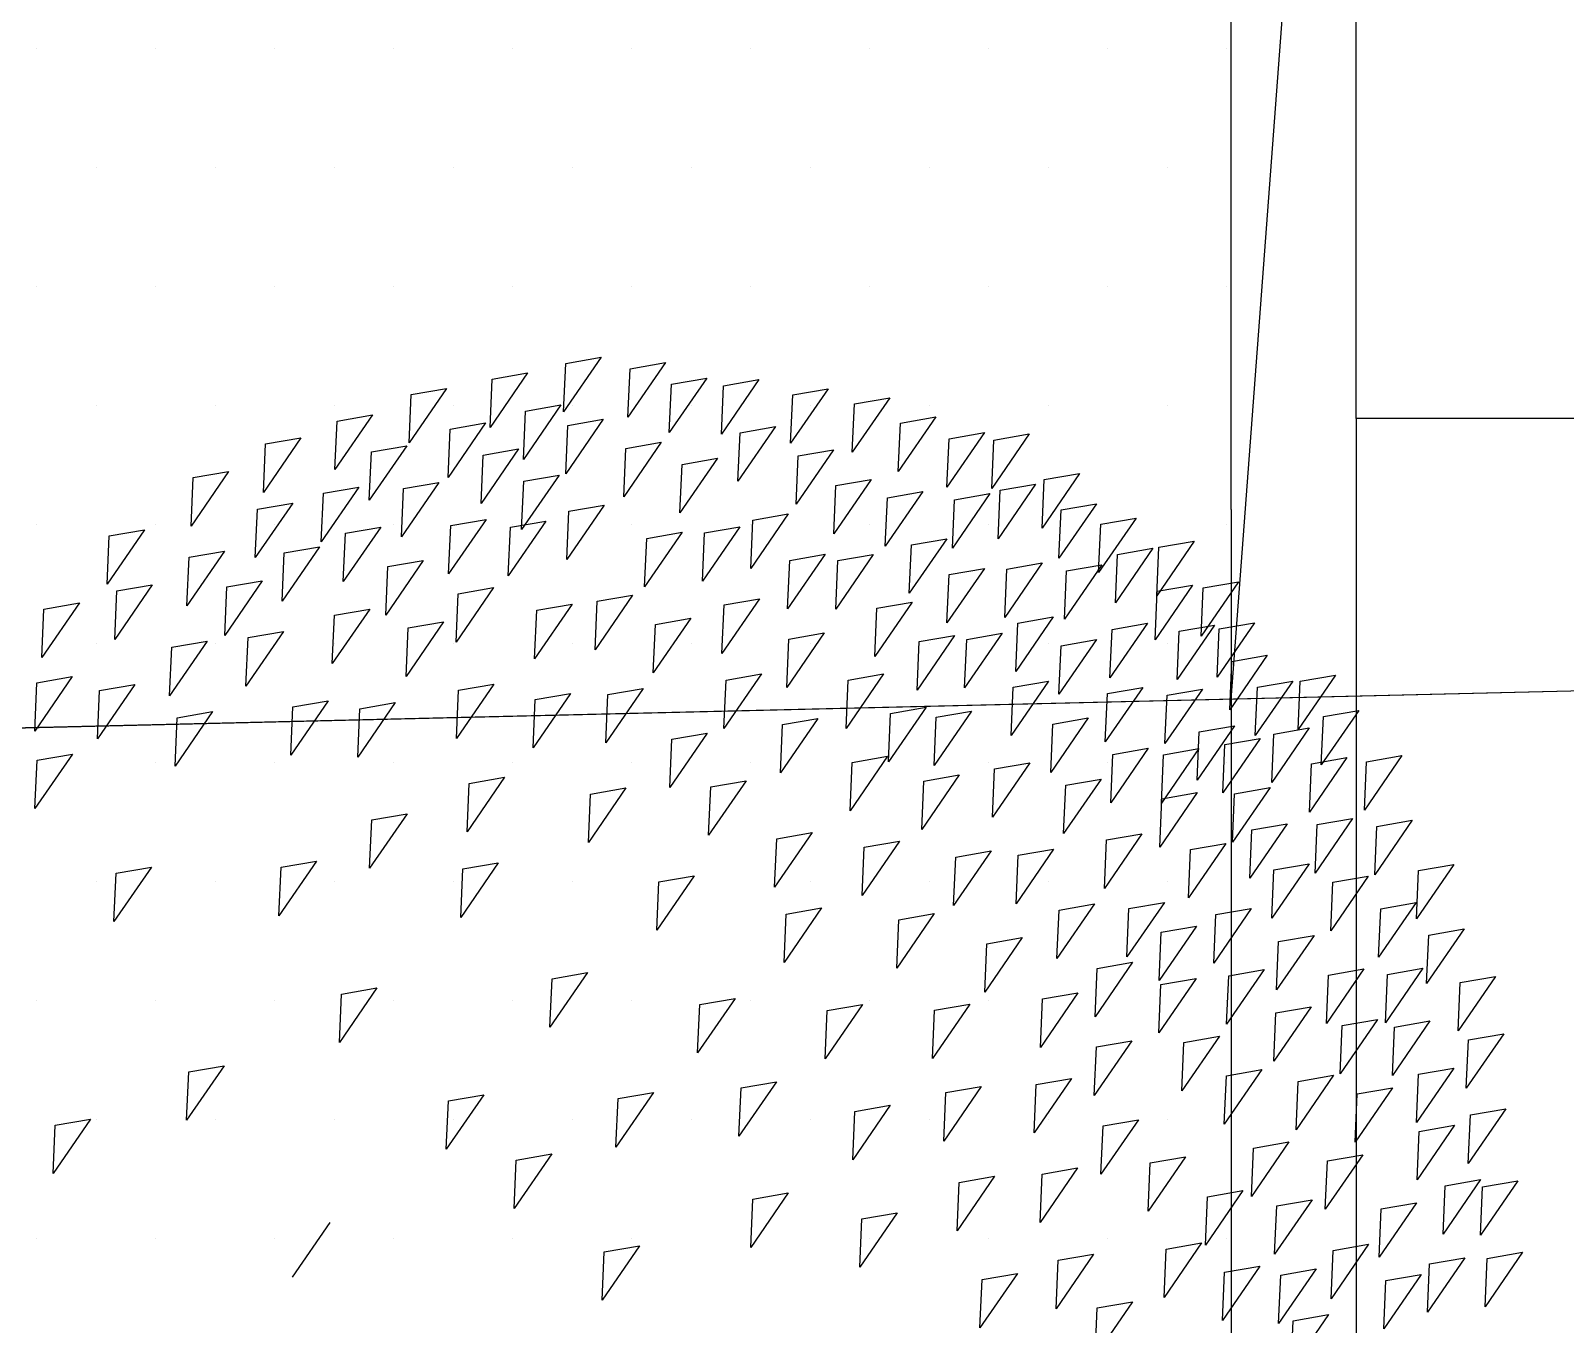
# Model space of a CAD drawing. Header units: millimetres. Extents: x 43168.9 to 43194.6, y -25545.1 to -25543.4.
# Drawn here: x 43172.16963 to 43172.21876, y -25544.78989 to -25544.74847 of the extents above; entities that cross this region are included whole.
import ezdxf

# ---------------------------------------------------------------- set-up
doc = ezdxf.new("R2010")
doc.units = ezdxf.units.MM
doc.header["$LTSCALE"] = 200
doc.linetypes.add('DASHDOT', pattern=[1, 0.5, -0.25, 0, -0.25])
doc.linetypes.add('HIDDEN2', pattern=[0.1875, 0.125, -0.0625])
doc.layers.add('agac_sgh', color=7, linetype='Continuous', true_color=0x244700)
doc.layers.add('cim_sgh', color=7, linetype='Continuous', true_color=0x248f00)
for name, color, linetype in [('izd.tas.alt_sgh', 214, 'HIDDEN2'), ('merdi_sgh', 3, 'Continuous'), ('vaziyet-01_sgh', 33, 'Continuous'), ('yapi-yaklasma_sgh', 41, 'DASHDOT')]:
    doc.layers.add(name, color=color, linetype=linetype)

msp = doc.modelspace()

# ---------------------------------------------------------------- linework, layer by layer
at = {"layer": 'agac_sgh', "color": 0}
for p, q in [((43172.187889, -25544.758924), (43172.18669, -25544.760669)), ((43172.18669, -25544.760669), (43172.186757, -25544.75912)), ((43172.186757, -25544.75912), (43172.187889, -25544.758924)), ((43172.189951, -25544.759098), (43172.188752, -25544.760843)), ((43172.188819, -25544.759294), (43172.189951, -25544.759098)), ((43172.185537, -25544.759428), (43172.184338, -25544.761173)), ((43172.184338, -25544.761173), (43172.184405, -25544.759624)), ((43172.184405, -25544.759624), (43172.185537, -25544.759428)), ((43172.188752, -25544.760843), (43172.188819, -25544.759294)), ((43172.191272, -25544.759594), (43172.190073, -25544.761339)), ((43172.19014, -25544.75979), (43172.191272, -25544.759594)), ((43172.192944, -25544.759642), (43172.191745, -25544.761388)), ((43172.191813, -25544.759838), (43172.192944, -25544.759642)), ((43172.182946, -25544.759925), (43172.181747, -25544.76167)), ((43172.181747, -25544.76167), (43172.181814, -25544.760121)), ((43172.181814, -25544.760121), (43172.182946, -25544.759925)), ((43172.190073, -25544.761339), (43172.19014, -25544.75979)), ((43172.191745, -25544.761388), (43172.191813, -25544.759838)), ((43172.195158, -25544.759935), (43172.193959, -25544.761681)), ((43172.193959, -25544.761681), (43172.194026, -25544.760131)), ((43172.194026, -25544.760131), (43172.195158, -25544.759935)), ((43172.197133, -25544.760222), (43172.195933, -25544.761967)), ((43172.196001, -25544.760418), (43172.197133, -25544.760222)), ((43172.186606, -25544.76045), (43172.185407, -25544.762196)), ((43172.185407, -25544.762196), (43172.185474, -25544.760646)), ((43172.185474, -25544.760646), (43172.186606, -25544.76045)), ((43172.195933, -25544.761967), (43172.196001, -25544.760418)), ((43172.180569, -25544.760771), (43172.17937, -25544.762516)), ((43172.17937, -25544.762516), (43172.179437, -25544.760967)), ((43172.179437, -25544.760967), (43172.180569, -25544.760771)), ((43172.184195, -25544.761029), (43172.182996, -25544.762774)), ((43172.182996, -25544.762774), (43172.183063, -25544.761225)), ((43172.183063, -25544.761225), (43172.184195, -25544.761029)), ((43172.187956, -25544.760909), (43172.186757, -25544.762654)), ((43172.186757, -25544.762654), (43172.186824, -25544.761105)), ((43172.186824, -25544.761105), (43172.187956, -25544.760909)), ((43172.193473, -25544.761145), (43172.192274, -25544.76289)), ((43172.192341, -25544.761341), (43172.193473, -25544.761145)), ((43172.198604, -25544.760836), (43172.197405, -25544.762582)), ((43172.197405, -25544.762582), (43172.197472, -25544.761032)), ((43172.197472, -25544.761032), (43172.198604, -25544.760836)), ((43172.17828, -25544.761505), (43172.177081, -25544.763251)), ((43172.177081, -25544.763251), (43172.177148, -25544.761701)), ((43172.177148, -25544.761701), (43172.17828, -25544.761505)), ((43172.189817, -25544.761649), (43172.188618, -25544.763395)), ((43172.188685, -25544.761845), (43172.189817, -25544.761649)), ((43172.192274, -25544.76289), (43172.192341, -25544.761341)), ((43172.200164, -25544.761339), (43172.198964, -25544.763084)), ((43172.198964, -25544.763084), (43172.199032, -25544.761535)), ((43172.199032, -25544.761535), (43172.200164, -25544.761339)), ((43172.201597, -25544.761381), (43172.200398, -25544.763126)), ((43172.200398, -25544.763126), (43172.200465, -25544.761577)), ((43172.200465, -25544.761577), (43172.201597, -25544.761381)), ((43172.181667, -25544.761756), (43172.180468, -25544.763502)), ((43172.180468, -25544.763502), (43172.180536, -25544.761952)), ((43172.180536, -25544.761952), (43172.181667, -25544.761756)), ((43172.185252, -25544.76186), (43172.184053, -25544.763606)), ((43172.184053, -25544.763606), (43172.18412, -25544.762056)), ((43172.18412, -25544.762056), (43172.185252, -25544.76186)), ((43172.188618, -25544.763395), (43172.188685, -25544.761845)), ((43172.191616, -25544.762159), (43172.190417, -25544.763904)), ((43172.190484, -25544.762355), (43172.191616, -25544.762159)), ((43172.195334, -25544.761885), (43172.194135, -25544.763631)), ((43172.194135, -25544.763631), (43172.194202, -25544.762081)), ((43172.194202, -25544.762081), (43172.195334, -25544.761885)), ((43172.175966, -25544.762582), (43172.174767, -25544.764328)), ((43172.174834, -25544.762778), (43172.175966, -25544.762582)), ((43172.186547, -25544.762699), (43172.185348, -25544.764444)), ((43172.185415, -25544.762895), (43172.186547, -25544.762699)), ((43172.190417, -25544.763904), (43172.190484, -25544.762355)), ((43172.203207, -25544.762648), (43172.202008, -25544.764393)), ((43172.202075, -25544.762844), (43172.203207, -25544.762648)), ((43172.174767, -25544.764328), (43172.174834, -25544.762778)), ((43172.180133, -25544.763085), (43172.178934, -25544.76483)), ((43172.179001, -25544.763281), (43172.180133, -25544.763085)), ((43172.182699, -25544.76293), (43172.1815, -25544.764676)), ((43172.1815, -25544.764676), (43172.181567, -25544.763126)), ((43172.181567, -25544.763126), (43172.182699, -25544.76293)), ((43172.185348, -25544.764444), (43172.185415, -25544.762895)), ((43172.196541, -25544.762836), (43172.195342, -25544.764581)), ((43172.195342, -25544.764581), (43172.19541, -25544.763032)), ((43172.19541, -25544.763032), (43172.196541, -25544.762836)), ((43172.201798, -25544.762988), (43172.200599, -25544.764734)), ((43172.200599, -25544.764734), (43172.200667, -25544.763184)), ((43172.200667, -25544.763184), (43172.201798, -25544.762988)), ((43172.202008, -25544.764393), (43172.202075, -25544.762844)), ((43172.17802, -25544.763595), (43172.176821, -25544.765341)), ((43172.176888, -25544.763791), (43172.17802, -25544.763595)), ((43172.178934, -25544.76483), (43172.179001, -25544.763281)), ((43172.187994, -25544.763656), (43172.186794, -25544.765401)), ((43172.186862, -25544.763852), (43172.187994, -25544.763656)), ((43172.198189, -25544.763227), (43172.19699, -25544.764972)), ((43172.19699, -25544.764972), (43172.197057, -25544.763423)), ((43172.197057, -25544.763423), (43172.198189, -25544.763227)), ((43172.20034, -25544.763289), (43172.199141, -25544.765034)), ((43172.199141, -25544.765034), (43172.199208, -25544.763485)), ((43172.199208, -25544.763485), (43172.20034, -25544.763289)), ((43172.203748, -25544.763617), (43172.202549, -25544.765362)), ((43172.202616, -25544.763813), (43172.203748, -25544.763617)), ((43172.176821, -25544.765341), (43172.176888, -25544.763791)), ((43172.184208, -25544.764118), (43172.183009, -25544.765863)), ((43172.183076, -25544.764314), (43172.184208, -25544.764118)), ((43172.18612, -25544.764173), (43172.184921, -25544.765919)), ((43172.184988, -25544.764369), (43172.18612, -25544.764173)), ((43172.186794, -25544.765401), (43172.186862, -25544.763852)), ((43172.193879, -25544.763941), (43172.19268, -25544.765686)), ((43172.19268, -25544.765686), (43172.192748, -25544.764137)), ((43172.192748, -25544.764137), (43172.193879, -25544.763941)), ((43172.202549, -25544.765362), (43172.202616, -25544.763813)), ((43172.205018, -25544.764073), (43172.203819, -25544.765818)), ((43172.203886, -25544.764269), (43172.205018, -25544.764073)), ((43172.173275, -25544.764449), (43172.172076, -25544.766195)), ((43172.172076, -25544.766195), (43172.172143, -25544.764645)), ((43172.172143, -25544.764645), (43172.173275, -25544.764449)), ((43172.180837, -25544.764363), (43172.179638, -25544.766109)), ((43172.179638, -25544.766109), (43172.179706, -25544.764559)), ((43172.179706, -25544.764559), (43172.180837, -25544.764363)), ((43172.183009, -25544.765863), (43172.183076, -25544.764314)), ((43172.184921, -25544.765919), (43172.184988, -25544.764369)), ((43172.190484, -25544.764529), (43172.189285, -25544.766274)), ((43172.189352, -25544.764725), (43172.190484, -25544.764529)), ((43172.192333, -25544.764354), (43172.191133, -25544.766099)), ((43172.191133, -25544.766099), (43172.191201, -25544.76455)), ((43172.191201, -25544.76455), (43172.192333, -25544.764354)), ((43172.203819, -25544.765818), (43172.203886, -25544.764269)), ((43172.175832, -25544.765134), (43172.174633, -25544.766879)), ((43172.1747, -25544.76533), (43172.175832, -25544.765134)), ((43172.178876, -25544.764993), (43172.177676, -25544.766738)), ((43172.177744, -25544.765189), (43172.178876, -25544.764993)), ((43172.189285, -25544.766274), (43172.189352, -25544.764725)), ((43172.198956, -25544.764736), (43172.197757, -25544.766482)), ((43172.197757, -25544.766482), (43172.197824, -25544.764932)), ((43172.197824, -25544.764932), (43172.198956, -25544.764736)), ((43172.205559, -25544.765042), (43172.20436, -25544.766787)), ((43172.204427, -25544.765238), (43172.205559, -25544.765042)), ((43172.206879, -25544.764813), (43172.20568, -25544.766559)), ((43172.20568, -25544.766559), (43172.205748, -25544.765009)), ((43172.205748, -25544.765009), (43172.206879, -25544.764813)), ((43172.174633, -25544.766879), (43172.1747, -25544.76533)), ((43172.177676, -25544.766738), (43172.177744, -25544.765189)), ((43172.182196, -25544.765433), (43172.180997, -25544.767178)), ((43172.180997, -25544.767178), (43172.181064, -25544.765629)), ((43172.181064, -25544.765629), (43172.182196, -25544.765433)), ((43172.195062, -25544.765234), (43172.193863, -25544.766979)), ((43172.193863, -25544.766979), (43172.19393, -25544.76543)), ((43172.19393, -25544.76543), (43172.195062, -25544.765234)), ((43172.196604, -25544.76524), (43172.195405, -25544.766985)), ((43172.195405, -25544.766985), (43172.195472, -25544.765436)), ((43172.195472, -25544.765436), (43172.196604, -25544.76524)), ((43172.202012, -25544.765511), (43172.200813, -25544.767257)), ((43172.20088, -25544.765707), (43172.202012, -25544.765511)), ((43172.203924, -25544.765567), (43172.202725, -25544.767312)), ((43172.202792, -25544.765763), (43172.203924, -25544.765567)), ((43172.20436, -25544.766787), (43172.204427, -25544.765238)), ((43172.177039, -25544.766084), (43172.17584, -25544.767829)), ((43172.175907, -25544.76628), (43172.177039, -25544.766084)), ((43172.200164, -25544.765687), (43172.198965, -25544.767432)), ((43172.198965, -25544.767432), (43172.199032, -25544.765883)), ((43172.199032, -25544.765883), (43172.200164, -25544.765687)), ((43172.200813, -25544.767257), (43172.20088, -25544.765707)), ((43172.202725, -25544.767312), (43172.202792, -25544.765763)), ((43172.208301, -25544.766113), (43172.207102, -25544.767859)), ((43172.207169, -25544.766309), (43172.208301, -25544.766113)), ((43172.173518, -25544.766211), (43172.172319, -25544.767956)), ((43172.172319, -25544.767956), (43172.172386, -25544.766407)), ((43172.172386, -25544.766407), (43172.173518, -25544.766211)), ((43172.17584, -25544.767829), (43172.175907, -25544.76628)), ((43172.184447, -25544.766299), (43172.183248, -25544.768044)), ((43172.183248, -25544.768044), (43172.183315, -25544.766495)), ((43172.183315, -25544.766495), (43172.184447, -25544.766299)), ((43172.188899, -25544.766542), (43172.1877, -25544.768288)), ((43172.187767, -25544.766738), (43172.188899, -25544.766542)), ((43172.206829, -25544.766223), (43172.20563, -25544.767968)), ((43172.20563, -25544.767968), (43172.205697, -25544.766419)), ((43172.205697, -25544.766419), (43172.206829, -25544.766223)), ((43172.207102, -25544.767859), (43172.207169, -25544.766309)), ((43172.171187, -25544.766791), (43172.169988, -25544.768537)), ((43172.169988, -25544.768537), (43172.170055, -25544.766987)), ((43172.170055, -25544.766987), (43172.171187, -25544.766791)), ((43172.180485, -25544.766985), (43172.179286, -25544.76873)), ((43172.179353, -25544.767181), (43172.180485, -25544.766985)), ((43172.186962, -25544.766829), (43172.185763, -25544.768575)), ((43172.185763, -25544.768575), (43172.18583, -25544.767025)), ((43172.18583, -25544.767025), (43172.186962, -25544.766829)), ((43172.1877, -25544.768288), (43172.187767, -25544.766738)), ((43172.192961, -25544.76666), (43172.191762, -25544.768405)), ((43172.191762, -25544.768405), (43172.191829, -25544.766856)), ((43172.191829, -25544.766856), (43172.192961, -25544.76666)), ((43172.197849, -25544.766763), (43172.19665, -25544.768509)), ((43172.19665, -25544.768509), (43172.196718, -25544.766959)), ((43172.196718, -25544.766959), (43172.197849, -25544.766763)), ((43172.179286, -25544.76873), (43172.179353, -25544.767181)), ((43172.18285, -25544.767396), (43172.181651, -25544.769142)), ((43172.181651, -25544.769142), (43172.181718, -25544.767592)), ((43172.181718, -25544.767592), (43172.18285, -25544.767396)), ((43172.19076, -25544.767283), (43172.189561, -25544.769028)), ((43172.189561, -25544.769028), (43172.189629, -25544.767479)), ((43172.189629, -25544.767479), (43172.19076, -25544.767283)), ((43172.202365, -25544.767238), (43172.201165, -25544.768983)), ((43172.201165, -25544.768983), (43172.201233, -25544.767434)), ((43172.201233, -25544.767434), (43172.202365, -25544.767238)), ((43172.205383, -25544.76744), (43172.204184, -25544.769185)), ((43172.204251, -25544.767636), (43172.205383, -25544.76744)), ((43172.207534, -25544.767502), (43172.206334, -25544.769247)), ((43172.206402, -25544.767698), (43172.207534, -25544.767502)), ((43172.208816, -25544.767425), (43172.207617, -25544.76917)), ((43172.207617, -25544.76917), (43172.207684, -25544.767621)), ((43172.207684, -25544.767621), (43172.208816, -25544.767425)), ((43172.175274, -25544.768016), (43172.174075, -25544.769761)), ((43172.174143, -25544.768212), (43172.175274, -25544.768016)), ((43172.177719, -25544.767705), (43172.176519, -25544.769451)), ((43172.176519, -25544.769451), (43172.176587, -25544.767901)), ((43172.176587, -25544.767901), (43172.177719, -25544.767705)), ((43172.195037, -25544.76775), (43172.193837, -25544.769495)), ((43172.193837, -25544.769495), (43172.193905, -25544.767946)), ((43172.193905, -25544.767946), (43172.195037, -25544.76775)), ((43172.199208, -25544.767833), (43172.198009, -25544.769578)), ((43172.198009, -25544.769578), (43172.198076, -25544.768029)), ((43172.198076, -25544.768029), (43172.199208, -25544.767833)), ((43172.20073, -25544.767762), (43172.19953, -25544.769508)), ((43172.19953, -25544.769508), (43172.199598, -25544.767958)), ((43172.199598, -25544.767958), (43172.20073, -25544.767762)), ((43172.203748, -25544.767964), (43172.202549, -25544.76971)), ((43172.202616, -25544.76816), (43172.203748, -25544.767964)), ((43172.204184, -25544.769185), (43172.204251, -25544.767636)), ((43172.206334, -25544.769247), (43172.206402, -25544.767698)), ((43172.174075, -25544.769761), (43172.174143, -25544.768212)), ((43172.202549, -25544.76971), (43172.202616, -25544.76816)), ((43172.209219, -25544.768466), (43172.20802, -25544.770211)), ((43172.208087, -25544.768662), (43172.209219, -25544.768466)), ((43172.193024, -25544.769064), (43172.191825, -25544.77081)), ((43172.191892, -25544.76926), (43172.193024, -25544.769064)), ((43172.196936, -25544.769063), (43172.195737, -25544.770809)), ((43172.195804, -25544.769259), (43172.196936, -25544.769063)), ((43172.20802, -25544.770211), (43172.208087, -25544.768662)), ((43172.170961, -25544.769149), (43172.169762, -25544.770895)), ((43172.169762, -25544.770895), (43172.169829, -25544.769345)), ((43172.169829, -25544.769345), (43172.170961, -25544.769149)), ((43172.172965, -25544.769398), (43172.171766, -25544.771143)), ((43172.171833, -25544.769594), (43172.172965, -25544.769398)), ((43172.18446, -25544.769388), (43172.183261, -25544.771133)), ((43172.183261, -25544.771133), (43172.183328, -25544.769584)), ((43172.183328, -25544.769584), (43172.18446, -25544.769388)), ((43172.189239, -25544.769527), (43172.18804, -25544.771272)), ((43172.188107, -25544.769723), (43172.189239, -25544.769527)), ((43172.191825, -25544.77081), (43172.191892, -25544.76926)), ((43172.195737, -25544.770809), (43172.195804, -25544.769259)), ((43172.202214, -25544.769293), (43172.201015, -25544.771038)), ((43172.201015, -25544.771038), (43172.201082, -25544.769489)), ((43172.201082, -25544.769489), (43172.202214, -25544.769293)), ((43172.205232, -25544.769494), (43172.204033, -25544.77124)), ((43172.2041, -25544.76969), (43172.205232, -25544.769494)), ((43172.207144, -25544.76955), (43172.205945, -25544.771295)), ((43172.206012, -25544.769746), (43172.207144, -25544.76955)), ((43172.210036, -25544.769291), (43172.208837, -25544.771036)), ((43172.208837, -25544.771036), (43172.208904, -25544.769487)), ((43172.208904, -25544.769487), (43172.210036, -25544.769291)), ((43172.211407, -25544.769101), (43172.210208, -25544.770847)), ((43172.210208, -25544.770847), (43172.210275, -25544.769297)), ((43172.210275, -25544.769297), (43172.211407, -25544.769101)), ((43172.171766, -25544.771143), (43172.171833, -25544.769594)), ((43172.179152, -25544.769921), (43172.177953, -25544.771666)), ((43172.17802, -25544.770117), (43172.179152, -25544.769921)), ((43172.181303, -25544.769983), (43172.180104, -25544.771728)), ((43172.180171, -25544.770179), (43172.181303, -25544.769983)), ((43172.186912, -25544.769688), (43172.185713, -25544.771433)), ((43172.185713, -25544.771433), (43172.18578, -25544.769884)), ((43172.18578, -25544.769884), (43172.186912, -25544.769688)), ((43172.18804, -25544.771272), (43172.188107, -25544.769723)), ((43172.204033, -25544.77124), (43172.2041, -25544.76969)), ((43172.205945, -25544.771295), (43172.206012, -25544.769746)), ((43172.175455, -25544.770271), (43172.174256, -25544.772016)), ((43172.174256, -25544.772016), (43172.174323, -25544.770467)), ((43172.174323, -25544.770467), (43172.175455, -25544.770271)), ((43172.177953, -25544.771666), (43172.17802, -25544.770117)), ((43172.180104, -25544.771728), (43172.180171, -25544.770179)), ((43172.194835, -25544.77049), (43172.193636, -25544.772235)), ((43172.193703, -25544.770686), (43172.194835, -25544.77049)), ((43172.198294, -25544.770132), (43172.197095, -25544.771878)), ((43172.197095, -25544.771878), (43172.197162, -25544.770328)), ((43172.197162, -25544.770328), (43172.198294, -25544.770132)), ((43172.199749, -25544.770251), (43172.19855, -25544.771996)), ((43172.19855, -25544.771996), (43172.198617, -25544.770447)), ((43172.198617, -25544.770447), (43172.199749, -25544.770251)), ((43172.203484, -25544.770473), (43172.202285, -25544.772219)), ((43172.202352, -25544.770669), (43172.203484, -25544.770473)), ((43172.212149, -25544.770229), (43172.21095, -25544.771974)), ((43172.21095, -25544.771974), (43172.211017, -25544.770425)), ((43172.211017, -25544.770425), (43172.212149, -25544.770229)), ((43172.191289, -25544.770959), (43172.19009, -25544.772704)), ((43172.190157, -25544.771155), (43172.191289, -25544.770959)), ((43172.193636, -25544.772235), (43172.193703, -25544.770686)), ((43172.202285, -25544.772219), (43172.202352, -25544.770669)), ((43172.208175, -25544.770724), (43172.206976, -25544.772469)), ((43172.206976, -25544.772469), (43172.207043, -25544.77092)), ((43172.207043, -25544.77092), (43172.208175, -25544.770724)), ((43172.210565, -25544.770793), (43172.209365, -25544.772539)), ((43172.209365, -25544.772539), (43172.209433, -25544.770989)), ((43172.209433, -25544.770989), (43172.210565, -25544.770793)), ((43172.19009, -25544.772704), (43172.190157, -25544.771155)), ((43172.205408, -25544.771444), (43172.204209, -25544.77319)), ((43172.204276, -25544.77164), (43172.205408, -25544.771444)), ((43172.207031, -25544.771453), (43172.205831, -25544.773199)), ((43172.205899, -25544.771649), (43172.207031, -25544.771453)), ((43172.208997, -25544.771129), (43172.207798, -25544.772874)), ((43172.207798, -25544.772874), (43172.207865, -25544.771325)), ((43172.207865, -25544.771325), (43172.208997, -25544.771129)), ((43172.170965, -25544.771628), (43172.169766, -25544.773373)), ((43172.169766, -25544.773373), (43172.169833, -25544.771824)), ((43172.169833, -25544.771824), (43172.170965, -25544.771628)), ((43172.197061, -25544.771698), (43172.195862, -25544.773444)), ((43172.195862, -25544.773444), (43172.19593, -25544.771894)), ((43172.19593, -25544.771894), (43172.197061, -25544.771698)), ((43172.201623, -25544.771907), (43172.200423, -25544.773652)), ((43172.200491, -25544.772103), (43172.201623, -25544.771907)), ((43172.204209, -25544.77319), (43172.204276, -25544.77164)), ((43172.205831, -25544.773199), (43172.205899, -25544.771649)), ((43172.211772, -25544.771743), (43172.210573, -25544.773489)), ((43172.210573, -25544.773489), (43172.21064, -25544.771939)), ((43172.21064, -25544.771939), (43172.211772, -25544.771743)), ((43172.213533, -25544.77168), (43172.212334, -25544.773425)), ((43172.212334, -25544.773425), (43172.212401, -25544.771876)), ((43172.212401, -25544.771876), (43172.213533, -25544.77168)), ((43172.184799, -25544.772372), (43172.1836, -25544.774118)), ((43172.183667, -25544.772568), (43172.184799, -25544.772372)), ((43172.192534, -25544.772482), (43172.191335, -25544.774228)), ((43172.191402, -25544.772678), (43172.192534, -25544.772482)), ((43172.199359, -25544.772299), (43172.19816, -25544.774044)), ((43172.19816, -25544.774044), (43172.198227, -25544.772495)), ((43172.198227, -25544.772495), (43172.199359, -25544.772299)), ((43172.200423, -25544.773652), (43172.200491, -25544.772103)), ((43172.203899, -25544.77243), (43172.2027, -25544.774176)), ((43172.202767, -25544.772626), (43172.203899, -25544.77243)), ((43172.1836, -25544.774118), (43172.183667, -25544.772568)), ((43172.188685, -25544.772714), (43172.187486, -25544.774459)), ((43172.187486, -25544.774459), (43172.187554, -25544.77291)), ((43172.187554, -25544.77291), (43172.188685, -25544.772714)), ((43172.191335, -25544.774228), (43172.191402, -25544.772678)), ((43172.2027, -25544.774176), (43172.202767, -25544.772626)), ((43172.20698, -25544.772863), (43172.205781, -25544.774608)), ((43172.205848, -25544.773059), (43172.20698, -25544.772863)), ((43172.209307, -25544.772702), (43172.208108, -25544.774447)), ((43172.208108, -25544.774447), (43172.208175, -25544.772898)), ((43172.208175, -25544.772898), (43172.209307, -25544.772702)), ((43172.205781, -25544.774608), (43172.205848, -25544.773059)), ((43172.18168, -25544.77354), (43172.180481, -25544.775286)), ((43172.180481, -25544.775286), (43172.180548, -25544.773736)), ((43172.180548, -25544.773736), (43172.18168, -25544.77354)), ((43172.20986, -25544.773862), (43172.208661, -25544.775607)), ((43172.208728, -25544.774058), (43172.20986, -25544.773862)), ((43172.211948, -25544.773693), (43172.210749, -25544.775439)), ((43172.210749, -25544.775439), (43172.210816, -25544.773889)), ((43172.210816, -25544.773889), (43172.211948, -25544.773693)), ((43172.21386, -25544.773749), (43172.212661, -25544.775494)), ((43172.212661, -25544.775494), (43172.212728, -25544.773945)), ((43172.212728, -25544.773945), (43172.21386, -25544.773749)), ((43172.194647, -25544.774145), (43172.193448, -25544.775891)), ((43172.193448, -25544.775891), (43172.193515, -25544.774341)), ((43172.193515, -25544.774341), (43172.194647, -25544.774145)), ((43172.197447, -25544.774417), (43172.196248, -25544.776162)), ((43172.196315, -25544.774613), (43172.197447, -25544.774417)), ((43172.205207, -25544.774184), (43172.204008, -25544.77593)), ((43172.204008, -25544.77593), (43172.204075, -25544.77438)), ((43172.204075, -25544.77438), (43172.205207, -25544.774184)), ((43172.207898, -25544.774491), (43172.206699, -25544.776237)), ((43172.206766, -25544.774687), (43172.207898, -25544.774491)), ((43172.208661, -25544.775607), (43172.208728, -25544.774058)), ((43172.196248, -25544.776162), (43172.196315, -25544.774613)), ((43172.200378, -25544.774731), (43172.199178, -25544.776476)), ((43172.199178, -25544.776476), (43172.199246, -25544.774927)), ((43172.199246, -25544.774927), (43172.200378, -25544.774731)), ((43172.202377, -25544.774674), (43172.201178, -25544.77642)), ((43172.201178, -25544.77642), (43172.201245, -25544.77487)), ((43172.201245, -25544.77487), (43172.202377, -25544.774674)), ((43172.206699, -25544.776237), (43172.206766, -25544.774687)), ((43172.173493, -25544.775248), (43172.172294, -25544.776993)), ((43172.172294, -25544.776993), (43172.172361, -25544.775444)), ((43172.172361, -25544.775444), (43172.173493, -25544.775248)), ((43172.178775, -25544.775058), (43172.177576, -25544.776803)), ((43172.177576, -25544.776803), (43172.177643, -25544.775254)), ((43172.177643, -25544.775254), (43172.178775, -25544.775058)), ((43172.184598, -25544.775112), (43172.183399, -25544.776858)), ((43172.183399, -25544.776858), (43172.183466, -25544.775308)), ((43172.183466, -25544.775308), (43172.184598, -25544.775112)), ((43172.210565, -25544.775141), (43172.209366, -25544.776886)), ((43172.209366, -25544.776886), (43172.209433, -25544.775337)), ((43172.209433, -25544.775337), (43172.210565, -25544.775141)), ((43172.215193, -25544.77516), (43172.213994, -25544.776906)), ((43172.213994, -25544.776906), (43172.214061, -25544.775356)), ((43172.214061, -25544.775356), (43172.215193, -25544.77516)), ((43172.190874, -25544.775523), (43172.189675, -25544.777268)), ((43172.189675, -25544.777268), (43172.189742, -25544.775719)), ((43172.189742, -25544.775719), (43172.190874, -25544.775523)), ((43172.212451, -25544.775539), (43172.211252, -25544.777284)), ((43172.211252, -25544.777284), (43172.211319, -25544.775735)), ((43172.211319, -25544.775735), (43172.212451, -25544.775539)), ((43172.203685, -25544.776428), (43172.202486, -25544.778174)), ((43172.202553, -25544.776624), (43172.203685, -25544.776428)), ((43172.205924, -25544.776379), (43172.204725, -25544.778124)), ((43172.204792, -25544.776575), (43172.205924, -25544.776379)), ((43172.213985, -25544.776384), (43172.212786, -25544.778129)), ((43172.212854, -25544.77658), (43172.213985, -25544.776384)), ((43172.194949, -25544.776556), (43172.19375, -25544.778302)), ((43172.19375, -25544.778302), (43172.193817, -25544.776752)), ((43172.193817, -25544.776752), (43172.194949, -25544.776556)), ((43172.198554, -25544.776737), (43172.197355, -25544.778483)), ((43172.197355, -25544.778483), (43172.197422, -25544.776933)), ((43172.197422, -25544.776933), (43172.198554, -25544.776737)), ((43172.202486, -25544.778174), (43172.202553, -25544.776624)), ((43172.204725, -25544.778124), (43172.204792, -25544.776575)), ((43172.208703, -25544.776574), (43172.207504, -25544.778319)), ((43172.207504, -25544.778319), (43172.207571, -25544.77677)), ((43172.207571, -25544.77677), (43172.208703, -25544.776574)), ((43172.212786, -25544.778129), (43172.212854, -25544.77658)), ((43172.206959, -25544.777134), (43172.20576, -25544.778879)), ((43172.20576, -25544.778879), (43172.205827, -25544.77733)), ((43172.205827, -25544.77733), (43172.206959, -25544.777134)), ((43172.210716, -25544.777433), (43172.209516, -25544.779178)), ((43172.209584, -25544.777629), (43172.210716, -25544.777433)), ((43172.21552, -25544.777229), (43172.214321, -25544.778975)), ((43172.214321, -25544.778975), (43172.214388, -25544.777425)), ((43172.214388, -25544.777425), (43172.21552, -25544.777229)), ((43172.201371, -25544.777505), (43172.200172, -25544.779251)), ((43172.200172, -25544.779251), (43172.200239, -25544.777701)), ((43172.200239, -25544.777701), (43172.201371, -25544.777505)), ((43172.209516, -25544.779178), (43172.209584, -25544.777629)), ((43172.204905, -25544.778294), (43172.203706, -25544.78004)), ((43172.203773, -25544.77849), (43172.204905, -25544.778294)), ((43172.187453, -25544.778627), (43172.186254, -25544.780373)), ((43172.186254, -25544.780373), (43172.186321, -25544.778823)), ((43172.186321, -25544.778823), (43172.187453, -25544.778627)), ((43172.203706, -25544.78004), (43172.203773, -25544.77849)), ((43172.206943, -25544.778811), (43172.205744, -25544.780556)), ((43172.205811, -25544.779007), (43172.206943, -25544.778811)), ((43172.209118, -25544.778531), (43172.207919, -25544.780276)), ((43172.207919, -25544.780276), (43172.207986, -25544.778727)), ((43172.207986, -25544.778727), (43172.209118, -25544.778531)), ((43172.212313, -25544.778509), (43172.211114, -25544.780254)), ((43172.211114, -25544.780254), (43172.211181, -25544.778705)), ((43172.211181, -25544.778705), (43172.212313, -25544.778509)), ((43172.214204, -25544.778488), (43172.213004, -25544.780233)), ((43172.213004, -25544.780233), (43172.213072, -25544.778684)), ((43172.213072, -25544.778684), (43172.214204, -25544.778488)), ((43172.216526, -25544.778746), (43172.215327, -25544.780491)), ((43172.215394, -25544.778942), (43172.216526, -25544.778746)), ((43172.180712, -25544.779118), (43172.179513, -25544.780864)), ((43172.179513, -25544.780864), (43172.17958, -25544.779314)), ((43172.17958, -25544.779314), (43172.180712, -25544.779118)), ((43172.203157, -25544.779273), (43172.201958, -25544.781019)), ((43172.202025, -25544.779469), (43172.203157, -25544.779273)), ((43172.205744, -25544.780556), (43172.205811, -25544.779007)), ((43172.215327, -25544.780491), (43172.215394, -25544.778942)), ((43172.192182, -25544.779451), (43172.190983, -25544.781196)), ((43172.190983, -25544.781196), (43172.19105, -25544.779647)), ((43172.19105, -25544.779647), (43172.192182, -25544.779451)), ((43172.196265, -25544.779645), (43172.195066, -25544.781391)), ((43172.195066, -25544.781391), (43172.195133, -25544.779841)), ((43172.195133, -25544.779841), (43172.196265, -25544.779645)), ((43172.199698, -25544.779631), (43172.198499, -25544.781376)), ((43172.198499, -25544.781376), (43172.198567, -25544.779827)), ((43172.198567, -25544.779827), (43172.199698, -25544.779631)), ((43172.201958, -25544.781019), (43172.202025, -25544.779469)), ((43172.210628, -25544.779719), (43172.209428, -25544.781464)), ((43172.209496, -25544.779915), (43172.210628, -25544.779719)), ((43172.209428, -25544.781464), (43172.209496, -25544.779915)), ((43172.212753, -25544.780124), (43172.211554, -25544.781869)), ((43172.211554, -25544.781869), (43172.211621, -25544.78032)), ((43172.211621, -25544.78032), (43172.212753, -25544.780124)), ((43172.214426, -25544.780172), (43172.213227, -25544.781917)), ((43172.213227, -25544.781917), (43172.213294, -25544.780368)), ((43172.213294, -25544.780368), (43172.214426, -25544.780172)), ((43172.20488, -25544.780811), (43172.203681, -25544.782556)), ((43172.203748, -25544.781007), (43172.20488, -25544.780811)), ((43172.207685, -25544.780663), (43172.206486, -25544.782408)), ((43172.206486, -25544.782408), (43172.206553, -25544.780859)), ((43172.206553, -25544.780859), (43172.207685, -25544.780663)), ((43172.21679, -25544.780584), (43172.215591, -25544.782329)), ((43172.215591, -25544.782329), (43172.215658, -25544.78078)), ((43172.215658, -25544.78078), (43172.21679, -25544.780584)), ((43172.203681, -25544.782556), (43172.203748, -25544.781007)), ((43172.17582, -25544.781608), (43172.174621, -25544.783353)), ((43172.174621, -25544.783353), (43172.174688, -25544.781804)), ((43172.174688, -25544.781804), (43172.17582, -25544.781608)), ((43172.209043, -25544.781732), (43172.207844, -25544.783477)), ((43172.207911, -25544.781928), (43172.209043, -25544.781732)), ((43172.215193, -25544.781682), (43172.213994, -25544.783427)), ((43172.214061, -25544.781878), (43172.215193, -25544.781682)), ((43172.193502, -25544.78212), (43172.192303, -25544.783866)), ((43172.192303, -25544.783866), (43172.192371, -25544.782316)), ((43172.192371, -25544.782316), (43172.193502, -25544.78212)), ((43172.200063, -25544.782273), (43172.198864, -25544.784018)), ((43172.198931, -25544.782469), (43172.200063, -25544.782273)), ((43172.202956, -25544.782013), (43172.201757, -25544.783759)), ((43172.201757, -25544.783759), (43172.201824, -25544.782209)), ((43172.201824, -25544.782209), (43172.202956, -25544.782013)), ((43172.207844, -25544.783477), (43172.207911, -25544.781928)), ((43172.211344, -25544.781913), (43172.210145, -25544.783659)), ((43172.210145, -25544.783659), (43172.210213, -25544.782109)), ((43172.210213, -25544.782109), (43172.211344, -25544.781913)), ((43172.213231, -25544.782311), (43172.212032, -25544.784057)), ((43172.212099, -25544.782507), (43172.213231, -25544.782311)), ((43172.213994, -25544.783427), (43172.214061, -25544.781878)), ((43172.184133, -25544.782535), (43172.182934, -25544.784281)), ((43172.182934, -25544.784281), (43172.183001, -25544.782731)), ((43172.183001, -25544.782731), (43172.184133, -25544.782535)), ((43172.189566, -25544.782464), (43172.188367, -25544.784209)), ((43172.188367, -25544.784209), (43172.188434, -25544.78266)), ((43172.188434, -25544.78266), (43172.189566, -25544.782464)), ((43172.198864, -25544.784018), (43172.198931, -25544.782469)), ((43172.212032, -25544.784057), (43172.212099, -25544.782507)), ((43172.171544, -25544.783314), (43172.170345, -25544.78506)), ((43172.170412, -25544.78351), (43172.171544, -25544.783314)), ((43172.197145, -25544.782874), (43172.195946, -25544.78462)), ((43172.195946, -25544.78462), (43172.196014, -25544.78307)), ((43172.196014, -25544.78307), (43172.197145, -25544.782874)), ((43172.205094, -25544.783334), (43172.203895, -25544.785079)), ((43172.203962, -25544.78353), (43172.205094, -25544.783334)), ((43172.216853, -25544.782988), (43172.215654, -25544.784734)), ((43172.215654, -25544.784734), (43172.215721, -25544.783184)), ((43172.215721, -25544.783184), (43172.216853, -25544.782988)), ((43172.170345, -25544.78506), (43172.170412, -25544.78351)), ((43172.203895, -25544.785079), (43172.203962, -25544.78353)), ((43172.215218, -25544.783513), (43172.214019, -25544.785258)), ((43172.214019, -25544.785258), (43172.214086, -25544.783709)), ((43172.214086, -25544.783709), (43172.215218, -25544.783513)), ((43172.209911, -25544.784045), (43172.208712, -25544.785791)), ((43172.208712, -25544.785791), (43172.208779, -25544.784241)), ((43172.208779, -25544.784241), (43172.209911, -25544.784045)), ((43172.186309, -25544.784429), (43172.18511, -25544.786174)), ((43172.18511, -25544.786174), (43172.185177, -25544.784625)), ((43172.185177, -25544.784625), (43172.186309, -25544.784429)), ((43172.206603, -25544.784521), (43172.205404, -25544.786267)), ((43172.205404, -25544.786267), (43172.205471, -25544.784717)), ((43172.205471, -25544.784717), (43172.206603, -25544.784521)), ((43172.212275, -25544.784457), (43172.211076, -25544.786203)), ((43172.211076, -25544.786203), (43172.211143, -25544.784653)), ((43172.211143, -25544.784653), (43172.212275, -25544.784457)), ((43172.200491, -25544.785145), (43172.199292, -25544.786891)), ((43172.199359, -25544.785341), (43172.200491, -25544.785145)), ((43172.203145, -25544.784879), (43172.201945, -25544.786624)), ((43172.201945, -25544.786624), (43172.202013, -25544.785075)), ((43172.202013, -25544.785075), (43172.203145, -25544.784879)), ((43172.216048, -25544.785253), (43172.214849, -25544.786998)), ((43172.214916, -25544.785449), (43172.216048, -25544.785253)), ((43172.217243, -25544.785288), (43172.216044, -25544.787033)), ((43172.216111, -25544.785484), (43172.217243, -25544.785288)), ((43172.19388, -25544.785678), (43172.192681, -25544.787423)), ((43172.192748, -25544.785874), (43172.19388, -25544.785678)), ((43172.199292, -25544.786891), (43172.199359, -25544.785341)), ((43172.208439, -25544.785604), (43172.20724, -25544.78735)), ((43172.20724, -25544.78735), (43172.207307, -25544.7858)), ((43172.207307, -25544.7858), (43172.208439, -25544.785604)), ((43172.214849, -25544.786998), (43172.214916, -25544.785449)), ((43172.216044, -25544.787033), (43172.216111, -25544.785484)), ((43172.192681, -25544.787423), (43172.192748, -25544.785874)), ((43172.210653, -25544.785897), (43172.209454, -25544.787643)), ((43172.209454, -25544.787643), (43172.209521, -25544.786093)), ((43172.209521, -25544.786093), (43172.210653, -25544.785897)), ((43172.213998, -25544.785994), (43172.212799, -25544.78774)), ((43172.212799, -25544.78774), (43172.212866, -25544.78619)), ((43172.212866, -25544.78619), (43172.213998, -25544.785994)), ((43172.179203, -25544.786625), (43172.178004, -25544.788371)), ((43172.197372, -25544.786313), (43172.196173, -25544.788059)), ((43172.196173, -25544.788059), (43172.19624, -25544.786509)), ((43172.19624, -25544.786509), (43172.197372, -25544.786313)), ((43172.189126, -25544.787371), (43172.187927, -25544.789116)), ((43172.187927, -25544.789116), (43172.187994, -25544.787567)), ((43172.187994, -25544.787567), (43172.189126, -25544.787371)), ((43172.20366, -25544.78764), (43172.202461, -25544.789385)), ((43172.202528, -25544.787836), (43172.20366, -25544.78764)), ((43172.207119, -25544.787282), (43172.20592, -25544.789028)), ((43172.20592, -25544.789028), (43172.205987, -25544.787478)), ((43172.205987, -25544.787478), (43172.207119, -25544.787282)), ((43172.212464, -25544.787323), (43172.211265, -25544.789068)), ((43172.211265, -25544.789068), (43172.211332, -25544.787519)), ((43172.211332, -25544.787519), (43172.212464, -25544.787323)), ((43172.215545, -25544.787755), (43172.214346, -25544.789501)), ((43172.214413, -25544.787951), (43172.215545, -25544.787755)), ((43172.217394, -25544.78758), (43172.216195, -25544.789325)), ((43172.216262, -25544.787776), (43172.217394, -25544.78758)), ((43172.20122, -25544.788255), (43172.200021, -25544.790001)), ((43172.200089, -25544.788451), (43172.20122, -25544.788255)), ((43172.202461, -25544.789385), (43172.202528, -25544.787836)), ((43172.20898, -25544.788023), (43172.207781, -25544.789768)), ((43172.207781, -25544.789768), (43172.207848, -25544.788219)), ((43172.207848, -25544.788219), (43172.20898, -25544.788023)), ((43172.210783, -25544.788113), (43172.209584, -25544.789858)), ((43172.209651, -25544.788309), (43172.210783, -25544.788113)), ((43172.214346, -25544.789501), (43172.214413, -25544.787951)), ((43172.216195, -25544.789325), (43172.216262, -25544.787776)), ((43172.200021, -25544.790001), (43172.200089, -25544.788451)), ((43172.209584, -25544.789858), (43172.209651, -25544.788309)), ((43172.214149, -25544.788287), (43172.21295, -25544.790032)), ((43172.21295, -25544.790032), (43172.213017, -25544.788483)), ((43172.213017, -25544.788483), (43172.214149, -25544.788287)), ((43172.204905, -25544.789163), (43172.203706, -25544.790908)), ((43172.203773, -25544.789359), (43172.204905, -25544.789163)), ((43172.203706, -25544.790908), (43172.203773, -25544.789359)), ((43172.211181, -25544.789574), (43172.209982, -25544.791319)), ((43172.210049, -25544.78977), (43172.211181, -25544.789574)), ((43172.209982, -25544.791319), (43172.210049, -25544.78977))]:
    msp.add_line(p, q, dxfattribs=at)
at = {"layer": 'cim_sgh'}
for p, q in [((43172.169815, -25544.74903), (43172.169815, -25544.74903)), ((43172.173625, -25544.74903), (43172.173625, -25544.74903)), ((43172.177435, -25544.74903), (43172.177435, -25544.74903)), ((43172.181245, -25544.74903), (43172.181245, -25544.74903)), ((43172.185055, -25544.74903), (43172.185055, -25544.74903)), ((43172.188865, -25544.74903), (43172.188865, -25544.74903)), ((43172.192675, -25544.74903), (43172.192675, -25544.74903)), ((43172.196485, -25544.74903), (43172.196485, -25544.74903)), ((43172.200295, -25544.74903), (43172.200295, -25544.74903)), ((43172.204105, -25544.74903), (43172.204105, -25544.74903)), ((43172.207915, -25544.74903), (43172.207915, -25544.74903)), ((43172.17172, -25544.75284), (43172.17172, -25544.75284)), ((43172.17553, -25544.75284), (43172.17553, -25544.75284)), ((43172.17934, -25544.75284), (43172.17934, -25544.75284)), ((43172.18315, -25544.75284), (43172.18315, -25544.75284)), ((43172.18696, -25544.75284), (43172.18696, -25544.75284)), ((43172.19077, -25544.75284), (43172.19077, -25544.75284)), ((43172.19458, -25544.75284), (43172.19458, -25544.75284)), ((43172.19839, -25544.75284), (43172.19839, -25544.75284)), ((43172.2022, -25544.75284), (43172.2022, -25544.75284)), ((43172.20601, -25544.75284), (43172.20601, -25544.75284)), ((43172.169815, -25544.75665), (43172.169815, -25544.75665)), ((43172.173625, -25544.75665), (43172.173625, -25544.75665)), ((43172.177435, -25544.75665), (43172.177435, -25544.75665)), ((43172.181245, -25544.75665), (43172.181245, -25544.75665)), ((43172.185055, -25544.75665), (43172.185055, -25544.75665)), ((43172.188865, -25544.75665), (43172.188865, -25544.75665)), ((43172.192675, -25544.75665), (43172.192675, -25544.75665)), ((43172.196485, -25544.75665), (43172.196485, -25544.75665)), ((43172.200295, -25544.75665), (43172.200295, -25544.75665)), ((43172.204105, -25544.75665), (43172.204105, -25544.75665)), ((43172.207915, -25544.75665), (43172.207915, -25544.75665)), ((43172.17172, -25544.76046), (43172.17172, -25544.76046)), ((43172.17553, -25544.76046), (43172.17553, -25544.76046)), ((43172.17934, -25544.76046), (43172.17934, -25544.76046)), ((43172.18315, -25544.76046), (43172.18315, -25544.76046)), ((43172.18696, -25544.76046), (43172.18696, -25544.76046)), ((43172.19077, -25544.76046), (43172.19077, -25544.76046)), ((43172.19458, -25544.76046), (43172.19458, -25544.76046)), ((43172.19839, -25544.76046), (43172.19839, -25544.76046)), ((43172.2022, -25544.76046), (43172.2022, -25544.76046)), ((43172.20601, -25544.76046), (43172.20601, -25544.76046)), ((43172.169815, -25544.76427), (43172.169815, -25544.76427)), ((43172.173625, -25544.76427), (43172.173625, -25544.76427)), ((43172.177435, -25544.76427), (43172.177435, -25544.76427)), ((43172.181245, -25544.76427), (43172.181245, -25544.76427)), ((43172.185055, -25544.76427), (43172.185055, -25544.76427)), ((43172.188865, -25544.76427), (43172.188865, -25544.76427)), ((43172.192675, -25544.76427), (43172.192675, -25544.76427)), ((43172.196485, -25544.76427), (43172.196485, -25544.76427)), ((43172.200295, -25544.76427), (43172.200295, -25544.76427)), ((43172.204105, -25544.76427), (43172.204105, -25544.76427)), ((43172.207915, -25544.76427), (43172.207915, -25544.76427)), ((43172.17172, -25544.76808), (43172.17172, -25544.76808)), ((43172.17553, -25544.76808), (43172.17553, -25544.76808)), ((43172.17934, -25544.76808), (43172.17934, -25544.76808)), ((43172.18315, -25544.76808), (43172.18315, -25544.76808)), ((43172.18696, -25544.76808), (43172.18696, -25544.76808)), ((43172.19077, -25544.76808), (43172.19077, -25544.76808)), ((43172.19458, -25544.76808), (43172.19458, -25544.76808)), ((43172.19839, -25544.76808), (43172.19839, -25544.76808)), ((43172.2022, -25544.76808), (43172.2022, -25544.76808)), ((43172.20601, -25544.76808), (43172.20601, -25544.76808)), ((43172.169815, -25544.77189), (43172.169815, -25544.77189)), ((43172.173625, -25544.77189), (43172.173625, -25544.77189)), ((43172.177435, -25544.77189), (43172.177435, -25544.77189)), ((43172.181245, -25544.77189), (43172.181245, -25544.77189)), ((43172.185055, -25544.77189), (43172.185055, -25544.77189)), ((43172.188865, -25544.77189), (43172.188865, -25544.77189)), ((43172.192675, -25544.77189), (43172.192675, -25544.77189)), ((43172.196485, -25544.77189), (43172.196485, -25544.77189)), ((43172.200295, -25544.77189), (43172.200295, -25544.77189)), ((43172.204105, -25544.77189), (43172.204105, -25544.77189)), ((43172.207915, -25544.77189), (43172.207915, -25544.77189)), ((43172.17172, -25544.7757), (43172.17172, -25544.7757)), ((43172.17553, -25544.7757), (43172.17553, -25544.7757)), ((43172.17934, -25544.7757), (43172.17934, -25544.7757)), ((43172.18315, -25544.7757), (43172.18315, -25544.7757)), ((43172.18696, -25544.7757), (43172.18696, -25544.7757)), ((43172.19077, -25544.7757), (43172.19077, -25544.7757)), ((43172.19458, -25544.7757), (43172.19458, -25544.7757)), ((43172.19839, -25544.7757), (43172.19839, -25544.7757)), ((43172.2022, -25544.7757), (43172.2022, -25544.7757)), ((43172.20601, -25544.7757), (43172.20601, -25544.7757)), ((43172.169815, -25544.77951), (43172.169815, -25544.77951)), ((43172.173625, -25544.77951), (43172.173625, -25544.77951)), ((43172.177435, -25544.77951), (43172.177435, -25544.77951)), ((43172.181245, -25544.77951), (43172.181245, -25544.77951)), ((43172.185055, -25544.77951), (43172.185055, -25544.77951)), ((43172.188865, -25544.77951), (43172.188865, -25544.77951)), ((43172.192675, -25544.77951), (43172.192675, -25544.77951)), ((43172.196485, -25544.77951), (43172.196485, -25544.77951)), ((43172.200295, -25544.77951), (43172.200295, -25544.77951)), ((43172.204105, -25544.77951), (43172.204105, -25544.77951)), ((43172.207915, -25544.77951), (43172.207915, -25544.77951)), ((43172.17172, -25544.78332), (43172.17172, -25544.78332)), ((43172.17553, -25544.78332), (43172.17553, -25544.78332)), ((43172.17934, -25544.78332), (43172.17934, -25544.78332)), ((43172.18315, -25544.78332), (43172.18315, -25544.78332)), ((43172.18696, -25544.78332), (43172.18696, -25544.78332)), ((43172.19077, -25544.78332), (43172.19077, -25544.78332)), ((43172.19458, -25544.78332), (43172.19458, -25544.78332)), ((43172.19839, -25544.78332), (43172.19839, -25544.78332)), ((43172.2022, -25544.78332), (43172.2022, -25544.78332)), ((43172.20601, -25544.78332), (43172.20601, -25544.78332)), ((43172.169815, -25544.78713), (43172.169815, -25544.78713)), ((43172.173625, -25544.78713), (43172.173625, -25544.78713)), ((43172.177435, -25544.78713), (43172.177435, -25544.78713)), ((43172.181245, -25544.78713), (43172.181245, -25544.78713)), ((43172.185055, -25544.78713), (43172.185055, -25544.78713)), ((43172.188865, -25544.78713), (43172.188865, -25544.78713)), ((43172.192675, -25544.78713), (43172.192675, -25544.78713)), ((43172.196485, -25544.78713), (43172.196485, -25544.78713)), ((43172.200295, -25544.78713), (43172.200295, -25544.78713)), ((43172.204105, -25544.78713), (43172.204105, -25544.78713)), ((43172.207915, -25544.78713), (43172.207915, -25544.78713))]:
    msp.add_line(p, q, dxfattribs=at)
at = {"layer": 'izd.tas.alt_sgh'}
msp.add_line((43172.298967, -25544.767707), (43171.424, -25544.788543), dxfattribs=at)
at = {"layer": 'merdi_sgh'}
for p, q in [((43172.212062, -25544.760882), (43172.212062, -25544.642882)), ((43172.292062, -25544.760882), (43172.212062, -25544.760882))]:
    msp.add_line(p, q, dxfattribs=at)
at = {"layer": 'vaziyet-01_sgh'}
for p, q in [((43172.208062, -25544.769877), (43172.277772, -25543.843067)), ((43172.208062, -25544.7638), (43172.208062, -25544.638882)), ((43172.212062, -25544.760882), (43172.212062, -25544.840492)), ((43172.208062, -25544.7638), (43172.208062, -25544.840492)), ((43172.208062, -25544.7638), (43172.208062, -25544.840492)), ((43172.208062, -25544.7638), (43172.208062, -25544.7638))]:
    msp.add_line(p, q, dxfattribs=at)
at = {"layer": 'yapi-yaklasma_sgh'}
msp.add_line((43172.25894, -25544.768665), (43171.464, -25544.787591), dxfattribs=at)
msp.add_line((43172.25894, -25544.768665), (43171.464, -25544.787591), dxfattribs=at)

doc.saveas('drawing.dxf')
